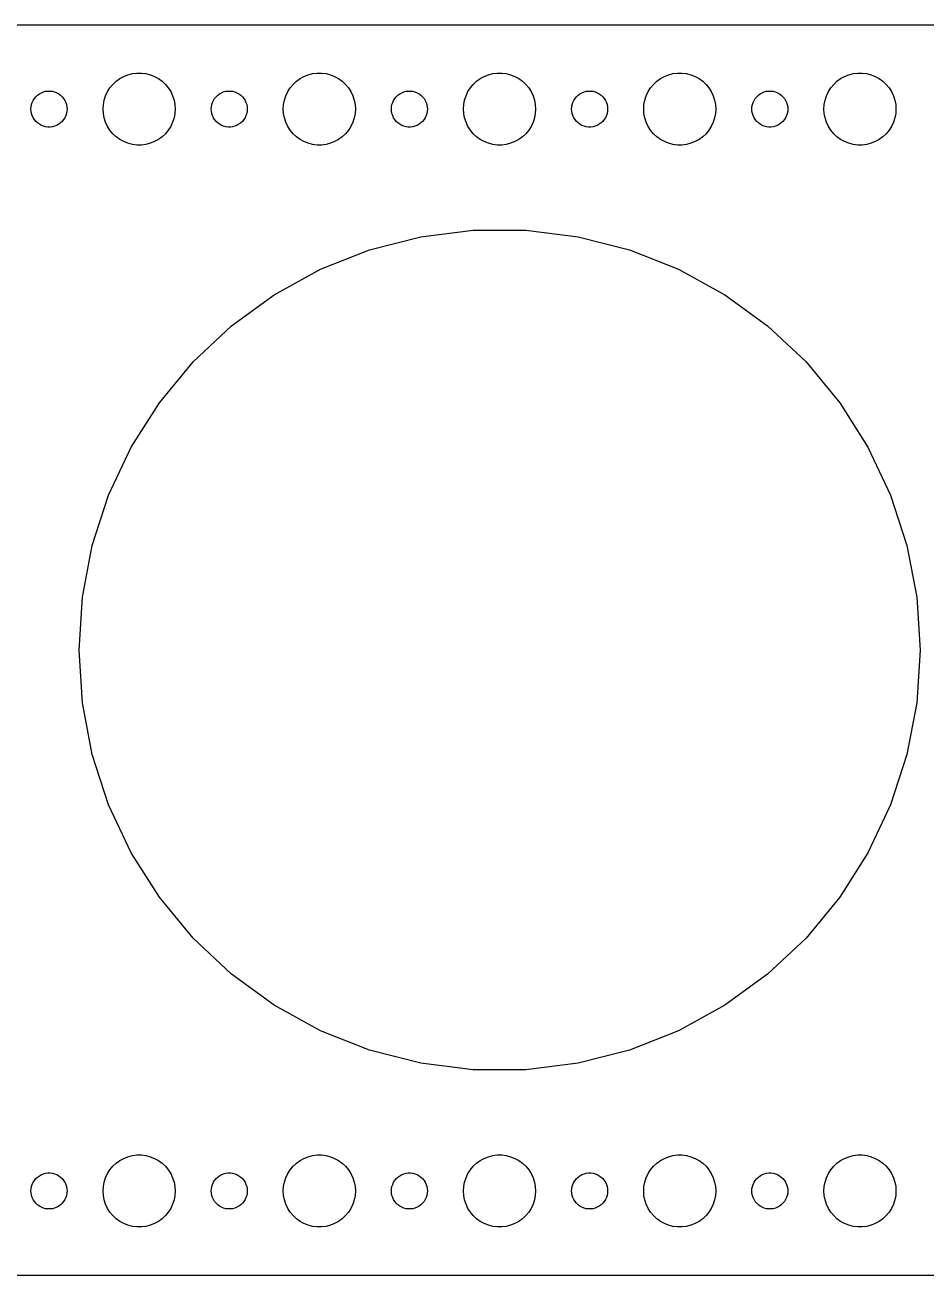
# Model space of a CAD drawing. Header units: metres. Extents: x -164 to 164, y 62 to 280.
# Drawn here: x -77 to -2, y 176 to 280 of the extents above; entities that cross this region are included whole.
import ezdxf

# ---------------------------------------------------------------- set-up
doc = ezdxf.new("R2010")
doc.units = ezdxf.units.M

msp = doc.modelspace()

# ---------------------------------------------------------------- linework, layer by layer
for p, q in [((159.814, 279.99), (-159.814, 279.99)), ((-69.1075, 275.533), (-68.7773, 275.714)), ((-68.7773, 275.714), (-68.427, 275.853)), ((-68.427, 275.853), (-68.0621, 275.947)), ((-68.0621, 275.947), (-67.6884, 275.994)), ((-67.6884, 275.994), (-67.3116, 275.994)), ((-67.3116, 275.994), (-66.9379, 275.947)), ((-66.9379, 275.947), (-66.573, 275.853)), ((-66.573, 275.853), (-66.2227, 275.714)), ((-66.2227, 275.714), (-65.8925, 275.533)), ((-54.1075, 275.533), (-53.7773, 275.714)), ((-53.7773, 275.714), (-53.427, 275.853)), ((-53.427, 275.853), (-53.0621, 275.947)), ((-53.0621, 275.947), (-52.6884, 275.994)), ((-52.6884, 275.994), (-52.3116, 275.994)), ((-52.3116, 275.994), (-51.9379, 275.947)), ((-51.9379, 275.947), (-51.5729, 275.853)), ((-51.5729, 275.853), (-51.2227, 275.714)), ((-51.2227, 275.714), (-50.8925, 275.533)), ((-39.1075, 275.533), (-38.7773, 275.714)), ((-38.7773, 275.714), (-38.427, 275.853)), ((-38.427, 275.853), (-38.0621, 275.947)), ((-38.0621, 275.947), (-37.6884, 275.994)), ((-37.6884, 275.994), (-37.3116, 275.994)), ((-37.3116, 275.994), (-36.9379, 275.947)), ((-36.9379, 275.947), (-36.5729, 275.853)), ((-36.5729, 275.853), (-36.2227, 275.714)), ((-36.2227, 275.714), (-35.8925, 275.533)), ((-24.1075, 275.533), (-23.7773, 275.714)), ((-23.7773, 275.714), (-23.427, 275.853)), ((-23.427, 275.853), (-23.0621, 275.947)), ((-23.0621, 275.947), (-22.6884, 275.994)), ((-22.6884, 275.994), (-22.3116, 275.994)), ((-22.3116, 275.994), (-21.9379, 275.947)), ((-21.9379, 275.947), (-21.5729, 275.853)), ((-21.5729, 275.853), (-21.2227, 275.714)), ((-21.2227, 275.714), (-20.8925, 275.533)), ((-9.10747, 275.533), (-8.77733, 275.714)), ((-8.77733, 275.714), (-8.42705, 275.853)), ((-8.42705, 275.853), (-8.06213, 275.947)), ((-8.06213, 275.947), (-7.68837, 275.994)), ((-7.68837, 275.994), (-7.31161, 275.994)), ((-7.31161, 275.994), (-6.93785, 275.947)), ((-6.93785, 275.947), (-6.57294, 275.853)), ((-6.57294, 275.853), (-6.22266, 275.714)), ((-6.22266, 275.714), (-5.89252, 275.533)), ((-70.1289, 274.445), (-69.927, 274.763)), ((-69.927, 274.763), (-69.6869, 275.054)), ((-69.6869, 275.054), (-69.4123, 275.312)), ((-69.4123, 275.312), (-69.1075, 275.533)), ((-65.8925, 275.533), (-65.5877, 275.312)), ((-65.5877, 275.312), (-65.3131, 275.054)), ((-65.3131, 275.054), (-65.073, 274.763)), ((-65.073, 274.763), (-64.8711, 274.445)), ((-55.1289, 274.445), (-54.927, 274.763)), ((-54.927, 274.763), (-54.6869, 275.054)), ((-54.6869, 275.054), (-54.4123, 275.312)), ((-54.4123, 275.312), (-54.1075, 275.533)), ((-50.8925, 275.533), (-50.5877, 275.312)), ((-50.5877, 275.312), (-50.3131, 275.054)), ((-50.3131, 275.054), (-50.0729, 274.763)), ((-50.0729, 274.763), (-49.8711, 274.445)), ((-40.1289, 274.445), (-39.927, 274.763)), ((-39.927, 274.763), (-39.6869, 275.054)), ((-39.6869, 275.054), (-39.4123, 275.312)), ((-39.4123, 275.312), (-39.1075, 275.533)), ((-35.8925, 275.533), (-35.5877, 275.312)), ((-35.5877, 275.312), (-35.3131, 275.054)), ((-35.3131, 275.054), (-35.0729, 274.763)), ((-35.0729, 274.763), (-34.8711, 274.445)), ((-25.1289, 274.445), (-24.927, 274.763)), ((-24.927, 274.763), (-24.6869, 275.054)), ((-24.6869, 275.054), (-24.4123, 275.312)), ((-24.4123, 275.312), (-24.1075, 275.533)), ((-20.8925, 275.533), (-20.5877, 275.312)), ((-20.5877, 275.312), (-20.3131, 275.054)), ((-20.3131, 275.054), (-20.0729, 274.763)), ((-20.0729, 274.763), (-19.8711, 274.445)), ((-10.1289, 274.445), (-9.92705, 274.763)), ((-9.92705, 274.763), (-9.6869, 275.054)), ((-9.6869, 275.054), (-9.41226, 275.312)), ((-9.41226, 275.312), (-9.10747, 275.533)), ((-5.89252, 275.533), (-5.58772, 275.312)), ((-5.58772, 275.312), (-5.31308, 275.054)), ((-5.31308, 275.054), (-5.07294, 274.763)), ((-5.07294, 274.763), (-4.87108, 274.445)), ((-76.4529, 273.373), (-76.3947, 273.552)), ((-76.3947, 273.552), (-76.3145, 273.723)), ((-76.3145, 273.723), (-76.2135, 273.882)), ((-76.2135, 273.882), (-76.0934, 274.027)), ((-76.0934, 274.027), (-75.9561, 274.156)), ((-75.9561, 274.156), (-75.8037, 274.266)), ((-75.8037, 274.266), (-75.6387, 274.357)), ((-75.6387, 274.357), (-75.4635, 274.427)), ((-75.4635, 274.427), (-75.2811, 274.473)), ((-75.2811, 274.473), (-75.0942, 274.497)), ((-75.0942, 274.497), (-74.9058, 274.497)), ((-74.9058, 274.497), (-74.7189, 274.473)), ((-74.7189, 274.473), (-74.5365, 274.427)), ((-74.5365, 274.427), (-74.3613, 274.357)), ((-74.3613, 274.357), (-74.1963, 274.266)), ((-74.1963, 274.266), (-74.0439, 274.156)), ((-74.0439, 274.156), (-73.9065, 274.027)), ((-73.9065, 274.027), (-73.7865, 273.882)), ((-73.7865, 273.882), (-73.6855, 273.723)), ((-73.6855, 273.723), (-73.6053, 273.552)), ((-73.6053, 273.552), (-73.5471, 273.373)), ((-70.4763, 273.376), (-70.4057, 273.746)), ((-70.4057, 273.746), (-70.2893, 274.104)), ((-70.2893, 274.104), (-70.1289, 274.445)), ((-64.8711, 274.445), (-64.7107, 274.104)), ((-64.7107, 274.104), (-64.5943, 273.746)), ((-64.5943, 273.746), (-64.5237, 273.376)), ((-61.4529, 273.373), (-61.3947, 273.552)), ((-61.3947, 273.552), (-61.3145, 273.723)), ((-61.3145, 273.723), (-61.2135, 273.882)), ((-61.2135, 273.882), (-61.0934, 274.027)), ((-61.0934, 274.027), (-60.9561, 274.156)), ((-60.9561, 274.156), (-60.8037, 274.266)), ((-60.8037, 274.266), (-60.6387, 274.357)), ((-60.6387, 274.357), (-60.4635, 274.427)), ((-60.4635, 274.427), (-60.2811, 274.473)), ((-60.2811, 274.473), (-60.0942, 274.497)), ((-60.0942, 274.497), (-59.9058, 274.497)), ((-59.9058, 274.497), (-59.7189, 274.473)), ((-59.7189, 274.473), (-59.5365, 274.427)), ((-59.5365, 274.427), (-59.3613, 274.357)), ((-59.3613, 274.357), (-59.1963, 274.266)), ((-59.1963, 274.266), (-59.0439, 274.156)), ((-59.0439, 274.156), (-58.9065, 274.027)), ((-58.9065, 274.027), (-58.7865, 273.882)), ((-58.7865, 273.882), (-58.6855, 273.723)), ((-58.6855, 273.723), (-58.6053, 273.552)), ((-58.6053, 273.552), (-58.5471, 273.373)), ((-55.4763, 273.376), (-55.4057, 273.746)), ((-55.4057, 273.746), (-55.2893, 274.104)), ((-55.2893, 274.104), (-55.1289, 274.445)), ((-49.8711, 274.445), (-49.7107, 274.104)), ((-49.7107, 274.104), (-49.5942, 273.746)), ((-49.5942, 273.746), (-49.5237, 273.376)), ((-46.4529, 273.373), (-46.3947, 273.552)), ((-46.3947, 273.552), (-46.3145, 273.723)), ((-46.3145, 273.723), (-46.2135, 273.882)), ((-46.2135, 273.882), (-46.0934, 274.027)), ((-46.0934, 274.027), (-45.9561, 274.156)), ((-45.9561, 274.156), (-45.8037, 274.266)), ((-45.8037, 274.266), (-45.6387, 274.357)), ((-45.6387, 274.357), (-45.4635, 274.427)), ((-45.4635, 274.427), (-45.2811, 274.473)), ((-45.2811, 274.473), (-45.0942, 274.497)), ((-45.0942, 274.497), (-44.9058, 274.497)), ((-44.9058, 274.497), (-44.7189, 274.473)), ((-44.7189, 274.473), (-44.5365, 274.427)), ((-44.5365, 274.427), (-44.3613, 274.357)), ((-44.3613, 274.357), (-44.1963, 274.266)), ((-44.1963, 274.266), (-44.0439, 274.156)), ((-44.0439, 274.156), (-43.9065, 274.027)), ((-43.9065, 274.027), (-43.7865, 273.882)), ((-43.7865, 273.882), (-43.6855, 273.723)), ((-43.6855, 273.723), (-43.6053, 273.552)), ((-43.6053, 273.552), (-43.5471, 273.373)), ((-40.4763, 273.376), (-40.4057, 273.746)), ((-40.4057, 273.746), (-40.2893, 274.104)), ((-40.2893, 274.104), (-40.1289, 274.445)), ((-34.8711, 274.445), (-34.7107, 274.104)), ((-34.7107, 274.104), (-34.5942, 273.746)), ((-34.5942, 273.746), (-34.5237, 273.376)), ((-31.4529, 273.373), (-31.3947, 273.552)), ((-31.3947, 273.552), (-31.3145, 273.723)), ((-31.3145, 273.723), (-31.2135, 273.882)), ((-31.2135, 273.882), (-31.0934, 274.027)), ((-31.0934, 274.027), (-30.9561, 274.156)), ((-30.9561, 274.156), (-30.8037, 274.266)), ((-30.8037, 274.266), (-30.6387, 274.357)), ((-30.6387, 274.357), (-30.4635, 274.427)), ((-30.4635, 274.427), (-30.2811, 274.473)), ((-30.2811, 274.473), (-30.0942, 274.497)), ((-30.0942, 274.497), (-29.9058, 274.497)), ((-29.9058, 274.497), (-29.7189, 274.473)), ((-29.7189, 274.473), (-29.5365, 274.427)), ((-29.5365, 274.427), (-29.3613, 274.357)), ((-29.3613, 274.357), (-29.1963, 274.266)), ((-29.1963, 274.266), (-29.0439, 274.156)), ((-29.0439, 274.156), (-28.9065, 274.027)), ((-28.9065, 274.027), (-28.7865, 273.882)), ((-28.7865, 273.882), (-28.6855, 273.723)), ((-28.6855, 273.723), (-28.6053, 273.552)), ((-28.6053, 273.552), (-28.5471, 273.373)), ((-25.4763, 273.376), (-25.4057, 273.746)), ((-25.4057, 273.746), (-25.2893, 274.104)), ((-25.2893, 274.104), (-25.1289, 274.445)), ((-19.8711, 274.445), (-19.7107, 274.104)), ((-19.7107, 274.104), (-19.5942, 273.746)), ((-19.5942, 273.746), (-19.5237, 273.376)), ((-16.4529, 273.373), (-16.3947, 273.552)), ((-16.3947, 273.552), (-16.3145, 273.723)), ((-16.3145, 273.723), (-16.2135, 273.882)), ((-16.2135, 273.882), (-16.0934, 274.027)), ((-16.0934, 274.027), (-15.9561, 274.156)), ((-15.9561, 274.156), (-15.8037, 274.266)), ((-15.8037, 274.266), (-15.6387, 274.357)), ((-15.6387, 274.357), (-15.4635, 274.427)), ((-15.4635, 274.427), (-15.2811, 274.473)), ((-15.2811, 274.473), (-15.0942, 274.497)), ((-15.0942, 274.497), (-14.9058, 274.497)), ((-14.9058, 274.497), (-14.7189, 274.473)), ((-14.7189, 274.473), (-14.5365, 274.427)), ((-14.5365, 274.427), (-14.3613, 274.357)), ((-14.3613, 274.357), (-14.1963, 274.266)), ((-14.1963, 274.266), (-14.0439, 274.156)), ((-14.0439, 274.156), (-13.9065, 274.027)), ((-13.9065, 274.027), (-13.7865, 273.882)), ((-13.7865, 273.882), (-13.6855, 273.723)), ((-13.6855, 273.723), (-13.6053, 273.552)), ((-13.6053, 273.552), (-13.5471, 273.373)), ((-10.4763, 273.376), (-10.4057, 273.746)), ((-10.4057, 273.746), (-10.2893, 274.104)), ((-10.2893, 274.104), (-10.1289, 274.445)), ((-4.87108, 274.445), (-4.71066, 274.104)), ((-4.71066, 274.104), (-4.59424, 273.746)), ((-4.59424, 273.746), (-4.52365, 273.376)), ((-76.5, 273), (-76.4882, 273.188)), ((-76.4882, 272.812), (-76.5, 273)), ((-76.4882, 273.188), (-76.4529, 273.373)), ((-76.4529, 272.627), (-76.4882, 272.812)), ((-76.3947, 272.448), (-76.4529, 272.627)), ((-76.3145, 272.277), (-76.3947, 272.448)), ((-73.6053, 272.448), (-73.6855, 272.277)), ((-73.5471, 272.627), (-73.6053, 272.448)), ((-73.5471, 273.373), (-73.5118, 273.188)), ((-73.5118, 272.812), (-73.5471, 272.627)), ((-73.5118, 273.188), (-73.5, 273)), ((-73.5, 273), (-73.5118, 272.812)), ((-70.5, 273), (-70.4763, 273.376)), ((-70.4763, 272.624), (-70.5, 273)), ((-70.4057, 272.254), (-70.4763, 272.624)), ((-64.5237, 272.624), (-64.5943, 272.254)), ((-64.5237, 273.376), (-64.5, 273)), ((-64.5, 273), (-64.5237, 272.624)), ((-61.5, 273), (-61.4882, 273.188)), ((-61.4882, 272.812), (-61.5, 273)), ((-61.4882, 273.188), (-61.4529, 273.373)), ((-61.4529, 272.627), (-61.4882, 272.812)), ((-61.3947, 272.448), (-61.4529, 272.627)), ((-61.3145, 272.277), (-61.3947, 272.448)), ((-58.6053, 272.448), (-58.6855, 272.277)), ((-58.5471, 272.627), (-58.6053, 272.448)), ((-58.5471, 273.373), (-58.5118, 273.188)), ((-58.5118, 272.812), (-58.5471, 272.627)), ((-58.5118, 273.188), (-58.5, 273)), ((-58.5, 273), (-58.5118, 272.812)), ((-55.5, 273), (-55.4763, 273.376)), ((-55.4763, 272.624), (-55.5, 273)), ((-55.4057, 272.254), (-55.4763, 272.624)), ((-49.5237, 272.624), (-49.5942, 272.254)), ((-49.5237, 273.376), (-49.5, 273)), ((-49.5, 273), (-49.5237, 272.624)), ((-46.5, 273), (-46.4882, 273.188)), ((-46.4882, 272.812), (-46.5, 273)), ((-46.4882, 273.188), (-46.4529, 273.373)), ((-46.4529, 272.627), (-46.4882, 272.812)), ((-46.3947, 272.448), (-46.4529, 272.627)), ((-46.3145, 272.277), (-46.3947, 272.448)), ((-43.6053, 272.448), (-43.6855, 272.277)), ((-43.5471, 272.627), (-43.6053, 272.448)), ((-43.5471, 273.373), (-43.5118, 273.188)), ((-43.5118, 272.812), (-43.5471, 272.627)), ((-43.5118, 273.188), (-43.5, 273)), ((-43.5, 273), (-43.5118, 272.812)), ((-40.5, 273), (-40.4763, 273.376)), ((-40.4763, 272.624), (-40.5, 273)), ((-40.4057, 272.254), (-40.4763, 272.624)), ((-34.5237, 272.624), (-34.5942, 272.254)), ((-34.5237, 273.376), (-34.5, 273)), ((-34.5, 273), (-34.5237, 272.624)), ((-31.5, 273), (-31.4882, 273.188)), ((-31.4882, 272.812), (-31.5, 273)), ((-31.4882, 273.188), (-31.4529, 273.373)), ((-31.4529, 272.627), (-31.4882, 272.812)), ((-31.3947, 272.448), (-31.4529, 272.627)), ((-31.3145, 272.277), (-31.3947, 272.448)), ((-28.6053, 272.448), (-28.6855, 272.277)), ((-28.5471, 272.627), (-28.6053, 272.448)), ((-28.5471, 273.373), (-28.5118, 273.188)), ((-28.5118, 272.812), (-28.5471, 272.627)), ((-28.5118, 273.188), (-28.5, 273)), ((-28.5, 273), (-28.5118, 272.812)), ((-25.5, 273), (-25.4763, 273.376)), ((-25.4763, 272.624), (-25.5, 273)), ((-25.4057, 272.254), (-25.4763, 272.624)), ((-19.5237, 272.624), (-19.5942, 272.254)), ((-19.5237, 273.376), (-19.5, 273)), ((-19.5, 273), (-19.5237, 272.624)), ((-16.5, 273), (-16.4882, 273.188)), ((-16.4882, 272.812), (-16.5, 273)), ((-16.4882, 273.188), (-16.4529, 273.373)), ((-16.4529, 272.627), (-16.4882, 272.812)), ((-16.3947, 272.448), (-16.4529, 272.627)), ((-16.3145, 272.277), (-16.3947, 272.448)), ((-13.6053, 272.448), (-13.6855, 272.277)), ((-13.5471, 272.627), (-13.6053, 272.448)), ((-13.5471, 273.373), (-13.5118, 273.188)), ((-13.5118, 272.812), (-13.5471, 272.627)), ((-13.5118, 273.188), (-13.5, 273)), ((-13.5, 273), (-13.5118, 272.812)), ((-10.5, 273), (-10.4763, 273.376)), ((-10.4763, 272.624), (-10.5, 273)), ((-10.4057, 272.254), (-10.4763, 272.624)), ((-4.52365, 272.624), (-4.59424, 272.254)), ((-4.52365, 273.376), (-4.5, 273)), ((-4.5, 273), (-4.52365, 272.624)), ((-76.2135, 272.118), (-76.3145, 272.277)), ((-76.0934, 271.973), (-76.2135, 272.118)), ((-75.9561, 271.844), (-76.0934, 271.973)), ((-75.8037, 271.734), (-75.9561, 271.844)), ((-75.6387, 271.643), (-75.8037, 271.734)), ((-75.4635, 271.573), (-75.6387, 271.643)), ((-75.2811, 271.527), (-75.4635, 271.573)), ((-75.0942, 271.503), (-75.2811, 271.527)), ((-74.9058, 271.503), (-75.0942, 271.503)), ((-74.7189, 271.527), (-74.9058, 271.503)), ((-74.5365, 271.573), (-74.7189, 271.527)), ((-74.3613, 271.643), (-74.5365, 271.573)), ((-74.1963, 271.734), (-74.3613, 271.643)), ((-74.0439, 271.844), (-74.1963, 271.734)), ((-73.9065, 271.973), (-74.0439, 271.844)), ((-73.7865, 272.118), (-73.9065, 271.973)), ((-73.6855, 272.277), (-73.7865, 272.118)), ((-70.2893, 271.896), (-70.4057, 272.254)), ((-70.1289, 271.555), (-70.2893, 271.896)), ((-69.927, 271.237), (-70.1289, 271.555)), ((-64.8711, 271.555), (-65.073, 271.237)), ((-64.7107, 271.896), (-64.8711, 271.555)), ((-64.5943, 272.254), (-64.7107, 271.896)), ((-61.2135, 272.118), (-61.3145, 272.277)), ((-61.0934, 271.973), (-61.2135, 272.118)), ((-60.9561, 271.844), (-61.0934, 271.973)), ((-60.8037, 271.734), (-60.9561, 271.844)), ((-60.6387, 271.643), (-60.8037, 271.734)), ((-60.4635, 271.573), (-60.6387, 271.643)), ((-60.2811, 271.527), (-60.4635, 271.573)), ((-60.0942, 271.503), (-60.2811, 271.527)), ((-59.9058, 271.503), (-60.0942, 271.503)), ((-59.7189, 271.527), (-59.9058, 271.503)), ((-59.5365, 271.573), (-59.7189, 271.527)), ((-59.3613, 271.643), (-59.5365, 271.573)), ((-59.1963, 271.734), (-59.3613, 271.643)), ((-59.0439, 271.844), (-59.1963, 271.734)), ((-58.9065, 271.973), (-59.0439, 271.844)), ((-58.7865, 272.118), (-58.9065, 271.973)), ((-58.6855, 272.277), (-58.7865, 272.118)), ((-55.2893, 271.896), (-55.4057, 272.254)), ((-55.1289, 271.555), (-55.2893, 271.896)), ((-54.927, 271.237), (-55.1289, 271.555)), ((-49.8711, 271.555), (-50.0729, 271.237)), ((-49.7107, 271.896), (-49.8711, 271.555)), ((-49.5942, 272.254), (-49.7107, 271.896)), ((-46.2135, 272.118), (-46.3145, 272.277)), ((-46.0934, 271.973), (-46.2135, 272.118)), ((-45.9561, 271.844), (-46.0934, 271.973)), ((-45.8037, 271.734), (-45.9561, 271.844)), ((-45.6387, 271.643), (-45.8037, 271.734)), ((-45.4635, 271.573), (-45.6387, 271.643)), ((-45.2811, 271.527), (-45.4635, 271.573)), ((-45.0942, 271.503), (-45.2811, 271.527)), ((-44.9058, 271.503), (-45.0942, 271.503)), ((-44.7189, 271.527), (-44.9058, 271.503)), ((-44.5365, 271.573), (-44.7189, 271.527)), ((-44.3613, 271.643), (-44.5365, 271.573)), ((-44.1963, 271.734), (-44.3613, 271.643)), ((-44.0439, 271.844), (-44.1963, 271.734)), ((-43.9065, 271.973), (-44.0439, 271.844)), ((-43.7865, 272.118), (-43.9065, 271.973)), ((-43.6855, 272.277), (-43.7865, 272.118)), ((-40.2893, 271.896), (-40.4057, 272.254)), ((-40.1289, 271.555), (-40.2893, 271.896)), ((-39.927, 271.237), (-40.1289, 271.555)), ((-34.8711, 271.555), (-35.0729, 271.237)), ((-34.7107, 271.896), (-34.8711, 271.555)), ((-34.5942, 272.254), (-34.7107, 271.896)), ((-31.2135, 272.118), (-31.3145, 272.277)), ((-31.0934, 271.973), (-31.2135, 272.118)), ((-30.9561, 271.844), (-31.0934, 271.973)), ((-30.8037, 271.734), (-30.9561, 271.844)), ((-30.6387, 271.643), (-30.8037, 271.734)), ((-30.4635, 271.573), (-30.6387, 271.643)), ((-30.2811, 271.527), (-30.4635, 271.573)), ((-30.0942, 271.503), (-30.2811, 271.527)), ((-29.9058, 271.503), (-30.0942, 271.503)), ((-29.7189, 271.527), (-29.9058, 271.503)), ((-29.5365, 271.573), (-29.7189, 271.527)), ((-29.3613, 271.643), (-29.5365, 271.573)), ((-29.1963, 271.734), (-29.3613, 271.643)), ((-29.0439, 271.844), (-29.1963, 271.734)), ((-28.9065, 271.973), (-29.0439, 271.844)), ((-28.7865, 272.118), (-28.9065, 271.973)), ((-28.6855, 272.277), (-28.7865, 272.118)), ((-25.2893, 271.896), (-25.4057, 272.254)), ((-25.1289, 271.555), (-25.2893, 271.896)), ((-24.927, 271.237), (-25.1289, 271.555)), ((-19.8711, 271.555), (-20.0729, 271.237)), ((-19.7107, 271.896), (-19.8711, 271.555)), ((-19.5942, 272.254), (-19.7107, 271.896)), ((-16.2135, 272.118), (-16.3145, 272.277)), ((-16.0934, 271.973), (-16.2135, 272.118)), ((-15.9561, 271.844), (-16.0934, 271.973)), ((-15.8037, 271.734), (-15.9561, 271.844)), ((-15.6387, 271.643), (-15.8037, 271.734)), ((-15.4635, 271.573), (-15.6387, 271.643)), ((-15.2811, 271.527), (-15.4635, 271.573)), ((-15.0942, 271.503), (-15.2811, 271.527)), ((-14.9058, 271.503), (-15.0942, 271.503)), ((-14.7189, 271.527), (-14.9058, 271.503)), ((-14.5365, 271.573), (-14.7189, 271.527)), ((-14.3613, 271.643), (-14.5365, 271.573)), ((-14.1963, 271.734), (-14.3613, 271.643)), ((-14.0439, 271.844), (-14.1963, 271.734)), ((-13.9065, 271.973), (-14.0439, 271.844)), ((-13.7865, 272.118), (-13.9065, 271.973)), ((-13.6855, 272.277), (-13.7865, 272.118)), ((-10.2893, 271.896), (-10.4057, 272.254)), ((-10.1289, 271.555), (-10.2893, 271.896)), ((-9.92705, 271.237), (-10.1289, 271.555)), ((-4.87108, 271.555), (-5.07294, 271.237)), ((-4.71066, 271.896), (-4.87108, 271.555)), ((-4.59424, 272.254), (-4.71066, 271.896)), ((-69.6869, 270.946), (-69.927, 271.237)), ((-69.4123, 270.688), (-69.6869, 270.946)), ((-69.1075, 270.467), (-69.4123, 270.688)), ((-68.7773, 270.286), (-69.1075, 270.467)), ((-65.8925, 270.467), (-66.2227, 270.286)), ((-65.5877, 270.688), (-65.8925, 270.467)), ((-65.3131, 270.946), (-65.5877, 270.688)), ((-65.073, 271.237), (-65.3131, 270.946)), ((-54.6869, 270.946), (-54.927, 271.237)), ((-54.4123, 270.688), (-54.6869, 270.946)), ((-54.1075, 270.467), (-54.4123, 270.688)), ((-53.7773, 270.286), (-54.1075, 270.467)), ((-50.8925, 270.467), (-51.2227, 270.286)), ((-50.5877, 270.688), (-50.8925, 270.467)), ((-50.3131, 270.946), (-50.5877, 270.688)), ((-50.0729, 271.237), (-50.3131, 270.946)), ((-39.6869, 270.946), (-39.927, 271.237)), ((-39.4123, 270.688), (-39.6869, 270.946)), ((-39.1075, 270.467), (-39.4123, 270.688)), ((-38.7773, 270.286), (-39.1075, 270.467)), ((-35.8925, 270.467), (-36.2227, 270.286)), ((-35.5877, 270.688), (-35.8925, 270.467)), ((-35.3131, 270.946), (-35.5877, 270.688)), ((-35.0729, 271.237), (-35.3131, 270.946)), ((-24.6869, 270.946), (-24.927, 271.237)), ((-24.4123, 270.688), (-24.6869, 270.946)), ((-24.1075, 270.467), (-24.4123, 270.688)), ((-23.7773, 270.286), (-24.1075, 270.467)), ((-20.8925, 270.467), (-21.2227, 270.286)), ((-20.5877, 270.688), (-20.8925, 270.467)), ((-20.3131, 270.946), (-20.5877, 270.688)), ((-20.0729, 271.237), (-20.3131, 270.946)), ((-9.6869, 270.946), (-9.92705, 271.237)), ((-9.41226, 270.688), (-9.6869, 270.946)), ((-9.10747, 270.467), (-9.41226, 270.688)), ((-8.77733, 270.286), (-9.10747, 270.467)), ((-5.89252, 270.467), (-6.22266, 270.286)), ((-5.58772, 270.688), (-5.89252, 270.467)), ((-5.31308, 270.946), (-5.58772, 270.688)), ((-5.07294, 271.237), (-5.31308, 270.946)), ((-68.427, 270.147), (-68.7773, 270.286)), ((-68.0621, 270.053), (-68.427, 270.147)), ((-67.6884, 270.006), (-68.0621, 270.053)), ((-67.3116, 270.006), (-67.6884, 270.006)), ((-66.9379, 270.053), (-67.3116, 270.006)), ((-66.573, 270.147), (-66.9379, 270.053)), ((-66.2227, 270.286), (-66.573, 270.147)), ((-53.427, 270.147), (-53.7773, 270.286)), ((-53.0621, 270.053), (-53.427, 270.147)), ((-52.6884, 270.006), (-53.0621, 270.053)), ((-52.3116, 270.006), (-52.6884, 270.006)), ((-51.9379, 270.053), (-52.3116, 270.006)), ((-51.5729, 270.147), (-51.9379, 270.053)), ((-51.2227, 270.286), (-51.5729, 270.147)), ((-38.427, 270.147), (-38.7773, 270.286)), ((-38.0621, 270.053), (-38.427, 270.147)), ((-37.6884, 270.006), (-38.0621, 270.053)), ((-37.3116, 270.006), (-37.6884, 270.006)), ((-36.9379, 270.053), (-37.3116, 270.006)), ((-36.5729, 270.147), (-36.9379, 270.053)), ((-36.2227, 270.286), (-36.5729, 270.147)), ((-23.427, 270.147), (-23.7773, 270.286)), ((-23.0621, 270.053), (-23.427, 270.147)), ((-22.6884, 270.006), (-23.0621, 270.053)), ((-22.3116, 270.006), (-22.6884, 270.006)), ((-21.9379, 270.053), (-22.3116, 270.006)), ((-21.5729, 270.147), (-21.9379, 270.053)), ((-21.2227, 270.286), (-21.5729, 270.147)), ((-8.42705, 270.147), (-8.77733, 270.286)), ((-8.06213, 270.053), (-8.42705, 270.147)), ((-7.68837, 270.006), (-8.06213, 270.053)), ((-7.31161, 270.006), (-7.68837, 270.006)), ((-6.93785, 270.053), (-7.31161, 270.006)), ((-6.57294, 270.147), (-6.93785, 270.053)), ((-6.22266, 270.286), (-6.57294, 270.147)), ((-48.3156, 261.287), (-44.0583, 262.38)), ((-44.0583, 262.38), (-39.6977, 262.931)), ((-39.6977, 262.931), (-35.3023, 262.931)), ((-35.3023, 262.931), (-30.9417, 262.38)), ((-30.9417, 262.38), (-26.6844, 261.287)), ((-52.4023, 259.669), (-48.3156, 261.287)), ((-26.6844, 261.287), (-22.5977, 259.669)), ((-56.2539, 257.551), (-52.4023, 259.669)), ((-22.5977, 259.669), (-18.746, 257.551)), ((-59.8098, 254.968), (-56.2539, 257.551)), ((-18.746, 257.551), (-15.1902, 254.968)), ((-63.0139, 251.959), (-59.8098, 254.968)), ((-15.1902, 254.968), (-11.9861, 251.959)), ((-65.8156, 248.572), (-63.0139, 251.959)), ((-11.9861, 251.959), (-9.1844, 248.572)), ((-68.1707, 244.861), (-65.8156, 248.572)), ((-9.1844, 248.572), (-6.82925, 244.861)), ((-70.0422, 240.884), (-68.1707, 244.861)), ((-6.82925, 244.861), (-4.95781, 240.884)), ((-71.4004, 236.704), (-70.0422, 240.884)), ((-4.95781, 240.884), (-3.59958, 236.704)), ((-72.224, 232.387), (-71.4004, 236.704)), ((-3.59958, 236.704), (-2.77597, 232.387)), ((-72.5, 228), (-72.224, 232.387)), ((-2.77597, 232.387), (-2.5, 228)), ((-72.224, 223.613), (-72.5, 228)), ((-2.5, 228), (-2.77597, 223.613)), ((-71.4004, 219.296), (-72.224, 223.613)), ((-2.77597, 223.613), (-3.59958, 219.296)), ((-70.0422, 215.116), (-71.4004, 219.296)), ((-3.59958, 219.296), (-4.95781, 215.116)), ((-68.1707, 211.139), (-70.0422, 215.116)), ((-4.95781, 215.116), (-6.82925, 211.139)), ((-65.8156, 207.428), (-68.1707, 211.139)), ((-6.82925, 211.139), (-9.1844, 207.428)), ((-63.0139, 204.041), (-65.8156, 207.428)), ((-9.1844, 207.428), (-11.9861, 204.041)), ((-59.8098, 201.032), (-63.0139, 204.041)), ((-11.9861, 204.041), (-15.1902, 201.032)), ((-56.2539, 198.449), (-59.8098, 201.032)), ((-15.1902, 201.032), (-18.746, 198.449)), ((-52.4023, 196.331), (-56.2539, 198.449)), ((-18.746, 198.449), (-22.5977, 196.331)), ((-48.3156, 194.713), (-52.4023, 196.331)), ((-22.5977, 196.331), (-26.6844, 194.713)), ((-44.0583, 193.62), (-48.3156, 194.713)), ((-26.6844, 194.713), (-30.9417, 193.62)), ((-39.6977, 193.069), (-44.0583, 193.62)), ((-30.9417, 193.62), (-35.3023, 193.069)), ((-35.3023, 193.069), (-39.6977, 193.069)), ((-69.6869, 185.054), (-69.4123, 185.312)), ((-69.4123, 185.312), (-69.1075, 185.533)), ((-69.1075, 185.533), (-68.7773, 185.714)), ((-68.7773, 185.714), (-68.427, 185.853)), ((-68.427, 185.853), (-68.0621, 185.947)), ((-68.0621, 185.947), (-67.6884, 185.994)), ((-67.6884, 185.994), (-67.3116, 185.994)), ((-67.3116, 185.994), (-66.9379, 185.947)), ((-66.9379, 185.947), (-66.573, 185.853)), ((-66.573, 185.853), (-66.2227, 185.714)), ((-66.2227, 185.714), (-65.8925, 185.533)), ((-65.8925, 185.533), (-65.5877, 185.312)), ((-65.5877, 185.312), (-65.3131, 185.054)), ((-54.6869, 185.054), (-54.4123, 185.312)), ((-54.4123, 185.312), (-54.1075, 185.533)), ((-54.1075, 185.533), (-53.7773, 185.714)), ((-53.7773, 185.714), (-53.427, 185.853)), ((-53.427, 185.853), (-53.0621, 185.947)), ((-53.0621, 185.947), (-52.6884, 185.994)), ((-52.6884, 185.994), (-52.3116, 185.994)), ((-52.3116, 185.994), (-51.9379, 185.947)), ((-51.9379, 185.947), (-51.5729, 185.853)), ((-51.5729, 185.853), (-51.2227, 185.714)), ((-51.2227, 185.714), (-50.8925, 185.533)), ((-50.8925, 185.533), (-50.5877, 185.312)), ((-50.5877, 185.312), (-50.3131, 185.054)), ((-39.6869, 185.054), (-39.4123, 185.312)), ((-39.4123, 185.312), (-39.1075, 185.533)), ((-39.1075, 185.533), (-38.7773, 185.714)), ((-38.7773, 185.714), (-38.427, 185.853)), ((-38.427, 185.853), (-38.0621, 185.947)), ((-38.0621, 185.947), (-37.6884, 185.994)), ((-37.6884, 185.994), (-37.3116, 185.994)), ((-37.3116, 185.994), (-36.9379, 185.947)), ((-36.9379, 185.947), (-36.5729, 185.853)), ((-36.5729, 185.853), (-36.2227, 185.714)), ((-36.2227, 185.714), (-35.8925, 185.533)), ((-35.8925, 185.533), (-35.5877, 185.312)), ((-35.5877, 185.312), (-35.3131, 185.054)), ((-24.6869, 185.054), (-24.4123, 185.312)), ((-24.4123, 185.312), (-24.1075, 185.533)), ((-24.1075, 185.533), (-23.7773, 185.714)), ((-23.7773, 185.714), (-23.427, 185.853)), ((-23.427, 185.853), (-23.0621, 185.947)), ((-23.0621, 185.947), (-22.6884, 185.994)), ((-22.6884, 185.994), (-22.3116, 185.994)), ((-22.3116, 185.994), (-21.9379, 185.947)), ((-21.9379, 185.947), (-21.5729, 185.853)), ((-21.5729, 185.853), (-21.2227, 185.714)), ((-21.2227, 185.714), (-20.8925, 185.533)), ((-20.8925, 185.533), (-20.5877, 185.312)), ((-20.5877, 185.312), (-20.3131, 185.054)), ((-9.6869, 185.054), (-9.41226, 185.312)), ((-9.41226, 185.312), (-9.10747, 185.533)), ((-9.10747, 185.533), (-8.77733, 185.714)), ((-8.77733, 185.714), (-8.42705, 185.853)), ((-8.42705, 185.853), (-8.06213, 185.947)), ((-8.06213, 185.947), (-7.68837, 185.994)), ((-7.68837, 185.994), (-7.31161, 185.994)), ((-7.31161, 185.994), (-6.93785, 185.947)), ((-6.93785, 185.947), (-6.57294, 185.853)), ((-6.57294, 185.853), (-6.22266, 185.714)), ((-6.22266, 185.714), (-5.89252, 185.533)), ((-5.89252, 185.533), (-5.58772, 185.312)), ((-5.58772, 185.312), (-5.31308, 185.054)), ((-76.0934, 184.027), (-75.9561, 184.156)), ((-75.9561, 184.156), (-75.8037, 184.266)), ((-75.8037, 184.266), (-75.6387, 184.357)), ((-75.6387, 184.357), (-75.4635, 184.427)), ((-75.4635, 184.427), (-75.2811, 184.473)), ((-75.2811, 184.473), (-75.0942, 184.497)), ((-75.0942, 184.497), (-74.9058, 184.497)), ((-74.9058, 184.497), (-74.7189, 184.473)), ((-74.7189, 184.473), (-74.5365, 184.427)), ((-74.5365, 184.427), (-74.3613, 184.357)), ((-74.3613, 184.357), (-74.1963, 184.266)), ((-74.1963, 184.266), (-74.0439, 184.156)), ((-74.0439, 184.156), (-73.9065, 184.027)), ((-70.4057, 183.746), (-70.2893, 184.104)), ((-70.2893, 184.104), (-70.1289, 184.445)), ((-70.1289, 184.445), (-69.927, 184.763)), ((-69.927, 184.763), (-69.6869, 185.054)), ((-65.3131, 185.054), (-65.073, 184.763)), ((-65.073, 184.763), (-64.8711, 184.445)), ((-64.8711, 184.445), (-64.7107, 184.104)), ((-64.7107, 184.104), (-64.5943, 183.746)), ((-61.0934, 184.027), (-60.9561, 184.156)), ((-60.9561, 184.156), (-60.8037, 184.266)), ((-60.8037, 184.266), (-60.6387, 184.357)), ((-60.6387, 184.357), (-60.4635, 184.427)), ((-60.4635, 184.427), (-60.2811, 184.473)), ((-60.2811, 184.473), (-60.0942, 184.497)), ((-60.0942, 184.497), (-59.9058, 184.497)), ((-59.9058, 184.497), (-59.7189, 184.473)), ((-59.7189, 184.473), (-59.5365, 184.427)), ((-59.5365, 184.427), (-59.3613, 184.357)), ((-59.3613, 184.357), (-59.1963, 184.266)), ((-59.1963, 184.266), (-59.0439, 184.156)), ((-59.0439, 184.156), (-58.9065, 184.027)), ((-55.4057, 183.746), (-55.2893, 184.104)), ((-55.2893, 184.104), (-55.1289, 184.445)), ((-55.1289, 184.445), (-54.927, 184.763)), ((-54.927, 184.763), (-54.6869, 185.054)), ((-50.3131, 185.054), (-50.0729, 184.763)), ((-50.0729, 184.763), (-49.8711, 184.445)), ((-49.8711, 184.445), (-49.7107, 184.104)), ((-49.7107, 184.104), (-49.5942, 183.746)), ((-46.0934, 184.027), (-45.9561, 184.156)), ((-45.9561, 184.156), (-45.8037, 184.266)), ((-45.8037, 184.266), (-45.6387, 184.357)), ((-45.6387, 184.357), (-45.4635, 184.427)), ((-45.4635, 184.427), (-45.2811, 184.473)), ((-45.2811, 184.473), (-45.0942, 184.497)), ((-45.0942, 184.497), (-44.9058, 184.497)), ((-44.9058, 184.497), (-44.7189, 184.473)), ((-44.7189, 184.473), (-44.5365, 184.427)), ((-44.5365, 184.427), (-44.3613, 184.357)), ((-44.3613, 184.357), (-44.1963, 184.266)), ((-44.1963, 184.266), (-44.0439, 184.156)), ((-44.0439, 184.156), (-43.9065, 184.027)), ((-40.4057, 183.746), (-40.2893, 184.104)), ((-40.2893, 184.104), (-40.1289, 184.445)), ((-40.1289, 184.445), (-39.927, 184.763)), ((-39.927, 184.763), (-39.6869, 185.054)), ((-35.3131, 185.054), (-35.0729, 184.763)), ((-35.0729, 184.763), (-34.8711, 184.445)), ((-34.8711, 184.445), (-34.7107, 184.104)), ((-34.7107, 184.104), (-34.5942, 183.746)), ((-31.0934, 184.027), (-30.9561, 184.156)), ((-30.9561, 184.156), (-30.8037, 184.266)), ((-30.8037, 184.266), (-30.6387, 184.357)), ((-30.6387, 184.357), (-30.4635, 184.427)), ((-30.4635, 184.427), (-30.2811, 184.473)), ((-30.2811, 184.473), (-30.0942, 184.497)), ((-30.0942, 184.497), (-29.9058, 184.497)), ((-29.9058, 184.497), (-29.7189, 184.473)), ((-29.7189, 184.473), (-29.5365, 184.427)), ((-29.5365, 184.427), (-29.3613, 184.357)), ((-29.3613, 184.357), (-29.1963, 184.266)), ((-29.1963, 184.266), (-29.0439, 184.156)), ((-29.0439, 184.156), (-28.9065, 184.027)), ((-25.4057, 183.746), (-25.2893, 184.104)), ((-25.2893, 184.104), (-25.1289, 184.445)), ((-25.1289, 184.445), (-24.927, 184.763)), ((-24.927, 184.763), (-24.6869, 185.054)), ((-20.3131, 185.054), (-20.0729, 184.763)), ((-20.0729, 184.763), (-19.8711, 184.445)), ((-19.8711, 184.445), (-19.7107, 184.104)), ((-19.7107, 184.104), (-19.5942, 183.746)), ((-16.0934, 184.027), (-15.9561, 184.156)), ((-15.9561, 184.156), (-15.8037, 184.266)), ((-15.8037, 184.266), (-15.6387, 184.357)), ((-15.6387, 184.357), (-15.4635, 184.427)), ((-15.4635, 184.427), (-15.2811, 184.473)), ((-15.2811, 184.473), (-15.0942, 184.497)), ((-15.0942, 184.497), (-14.9058, 184.497)), ((-14.9058, 184.497), (-14.7189, 184.473)), ((-14.7189, 184.473), (-14.5365, 184.427)), ((-14.5365, 184.427), (-14.3613, 184.357)), ((-14.3613, 184.357), (-14.1963, 184.266)), ((-14.1963, 184.266), (-14.0439, 184.156)), ((-14.0439, 184.156), (-13.9065, 184.027)), ((-10.4057, 183.746), (-10.2893, 184.104)), ((-10.2893, 184.104), (-10.1289, 184.445)), ((-10.1289, 184.445), (-9.92705, 184.763)), ((-9.92705, 184.763), (-9.6869, 185.054)), ((-5.31308, 185.054), (-5.07294, 184.763)), ((-5.07294, 184.763), (-4.87108, 184.445)), ((-4.87108, 184.445), (-4.71066, 184.104)), ((-4.71066, 184.104), (-4.59424, 183.746)), ((-76.5, 183), (-76.4882, 183.188)), ((-76.4882, 183.188), (-76.4529, 183.373)), ((-76.4529, 183.373), (-76.3947, 183.552)), ((-76.3947, 183.552), (-76.3145, 183.723)), ((-76.3145, 183.723), (-76.2135, 183.882)), ((-76.2135, 183.882), (-76.0934, 184.027)), ((-73.9065, 184.027), (-73.7865, 183.882)), ((-73.7865, 183.882), (-73.6855, 183.723)), ((-73.6855, 183.723), (-73.6053, 183.552)), ((-73.6053, 183.552), (-73.5471, 183.373)), ((-73.5471, 183.373), (-73.5118, 183.188)), ((-73.5118, 183.188), (-73.5, 183)), ((-70.5, 183), (-70.4763, 183.376)), ((-70.4763, 183.376), (-70.4057, 183.746)), ((-64.5943, 183.746), (-64.5237, 183.376)), ((-64.5237, 183.376), (-64.5, 183)), ((-61.5, 183), (-61.4882, 183.188)), ((-61.4882, 183.188), (-61.4529, 183.373)), ((-61.4529, 183.373), (-61.3947, 183.552)), ((-61.3947, 183.552), (-61.3145, 183.723)), ((-61.3145, 183.723), (-61.2135, 183.882)), ((-61.2135, 183.882), (-61.0934, 184.027)), ((-58.9065, 184.027), (-58.7865, 183.882)), ((-58.7865, 183.882), (-58.6855, 183.723)), ((-58.6855, 183.723), (-58.6053, 183.552)), ((-58.6053, 183.552), (-58.5471, 183.373)), ((-58.5471, 183.373), (-58.5118, 183.188)), ((-58.5118, 183.188), (-58.5, 183)), ((-55.5, 183), (-55.4763, 183.376)), ((-55.4763, 183.376), (-55.4057, 183.746)), ((-49.5942, 183.746), (-49.5237, 183.376)), ((-49.5237, 183.376), (-49.5, 183)), ((-46.5, 183), (-46.4882, 183.188)), ((-46.4882, 183.188), (-46.4529, 183.373)), ((-46.4529, 183.373), (-46.3947, 183.552)), ((-46.3947, 183.552), (-46.3145, 183.723)), ((-46.3145, 183.723), (-46.2135, 183.882)), ((-46.2135, 183.882), (-46.0934, 184.027)), ((-43.9065, 184.027), (-43.7865, 183.882)), ((-43.7865, 183.882), (-43.6855, 183.723)), ((-43.6855, 183.723), (-43.6053, 183.552)), ((-43.6053, 183.552), (-43.5471, 183.373)), ((-43.5471, 183.373), (-43.5118, 183.188)), ((-43.5118, 183.188), (-43.5, 183)), ((-40.5, 183), (-40.4763, 183.376)), ((-40.4763, 183.376), (-40.4057, 183.746)), ((-34.5942, 183.746), (-34.5237, 183.376)), ((-34.5237, 183.376), (-34.5, 183)), ((-31.5, 183), (-31.4882, 183.188)), ((-31.4882, 183.188), (-31.4529, 183.373)), ((-31.4529, 183.373), (-31.3947, 183.552)), ((-31.3947, 183.552), (-31.3145, 183.723)), ((-31.3145, 183.723), (-31.2135, 183.882)), ((-31.2135, 183.882), (-31.0934, 184.027)), ((-28.9065, 184.027), (-28.7865, 183.882)), ((-28.7865, 183.882), (-28.6855, 183.723)), ((-28.6855, 183.723), (-28.6053, 183.552)), ((-28.6053, 183.552), (-28.5471, 183.373)), ((-28.5471, 183.373), (-28.5118, 183.188)), ((-28.5118, 183.188), (-28.5, 183)), ((-25.5, 183), (-25.4763, 183.376)), ((-25.4763, 183.376), (-25.4057, 183.746)), ((-19.5942, 183.746), (-19.5237, 183.376)), ((-19.5237, 183.376), (-19.5, 183)), ((-16.5, 183), (-16.4882, 183.188)), ((-16.4882, 183.188), (-16.4529, 183.373)), ((-16.4529, 183.373), (-16.3947, 183.552)), ((-16.3947, 183.552), (-16.3145, 183.723)), ((-16.3145, 183.723), (-16.2135, 183.882)), ((-16.2135, 183.882), (-16.0934, 184.027)), ((-13.9065, 184.027), (-13.7865, 183.882)), ((-13.7865, 183.882), (-13.6855, 183.723)), ((-13.6855, 183.723), (-13.6053, 183.552)), ((-13.6053, 183.552), (-13.5471, 183.373)), ((-13.5471, 183.373), (-13.5118, 183.188)), ((-13.5118, 183.188), (-13.5, 183)), ((-10.5, 183), (-10.4763, 183.376)), ((-10.4763, 183.376), (-10.4057, 183.746)), ((-4.59424, 183.746), (-4.52365, 183.376)), ((-4.52365, 183.376), (-4.5, 183)), ((-76.4882, 182.812), (-76.5, 183)), ((-76.4529, 182.627), (-76.4882, 182.812)), ((-76.3947, 182.448), (-76.4529, 182.627)), ((-76.3145, 182.277), (-76.3947, 182.448)), ((-76.2135, 182.118), (-76.3145, 182.277)), ((-76.0934, 181.973), (-76.2135, 182.118)), ((-75.9561, 181.844), (-76.0934, 181.973)), ((-73.9065, 181.973), (-74.0439, 181.844)), ((-73.7865, 182.118), (-73.9065, 181.973)), ((-73.6855, 182.277), (-73.7865, 182.118)), ((-73.6053, 182.448), (-73.6855, 182.277)), ((-73.5471, 182.627), (-73.6053, 182.448)), ((-73.5118, 182.812), (-73.5471, 182.627)), ((-73.5, 183), (-73.5118, 182.812)), ((-70.4763, 182.624), (-70.5, 183)), ((-70.4057, 182.254), (-70.4763, 182.624)), ((-70.2893, 181.896), (-70.4057, 182.254)), ((-64.5943, 182.254), (-64.7107, 181.896)), ((-64.5237, 182.624), (-64.5943, 182.254)), ((-64.5, 183), (-64.5237, 182.624)), ((-61.4882, 182.812), (-61.5, 183)), ((-61.4529, 182.627), (-61.4882, 182.812)), ((-61.3947, 182.448), (-61.4529, 182.627)), ((-61.3145, 182.277), (-61.3947, 182.448)), ((-61.2135, 182.118), (-61.3145, 182.277)), ((-61.0934, 181.973), (-61.2135, 182.118)), ((-60.9561, 181.844), (-61.0934, 181.973)), ((-58.9065, 181.973), (-59.0439, 181.844)), ((-58.7865, 182.118), (-58.9065, 181.973)), ((-58.6855, 182.277), (-58.7865, 182.118)), ((-58.6053, 182.448), (-58.6855, 182.277)), ((-58.5471, 182.627), (-58.6053, 182.448)), ((-58.5118, 182.812), (-58.5471, 182.627)), ((-58.5, 183), (-58.5118, 182.812)), ((-55.4763, 182.624), (-55.5, 183)), ((-55.4057, 182.254), (-55.4763, 182.624)), ((-55.2893, 181.896), (-55.4057, 182.254)), ((-49.5942, 182.254), (-49.7107, 181.896)), ((-49.5237, 182.624), (-49.5942, 182.254)), ((-49.5, 183), (-49.5237, 182.624)), ((-46.4882, 182.812), (-46.5, 183)), ((-46.4529, 182.627), (-46.4882, 182.812)), ((-46.3947, 182.448), (-46.4529, 182.627)), ((-46.3145, 182.277), (-46.3947, 182.448)), ((-46.2135, 182.118), (-46.3145, 182.277)), ((-46.0934, 181.973), (-46.2135, 182.118)), ((-45.9561, 181.844), (-46.0934, 181.973)), ((-43.9065, 181.973), (-44.0439, 181.844)), ((-43.7865, 182.118), (-43.9065, 181.973)), ((-43.6855, 182.277), (-43.7865, 182.118)), ((-43.6053, 182.448), (-43.6855, 182.277)), ((-43.5471, 182.627), (-43.6053, 182.448)), ((-43.5118, 182.812), (-43.5471, 182.627)), ((-43.5, 183), (-43.5118, 182.812)), ((-40.4763, 182.624), (-40.5, 183)), ((-40.4057, 182.254), (-40.4763, 182.624)), ((-40.2893, 181.896), (-40.4057, 182.254)), ((-34.5942, 182.254), (-34.7107, 181.896)), ((-34.5237, 182.624), (-34.5942, 182.254)), ((-34.5, 183), (-34.5237, 182.624)), ((-31.4882, 182.812), (-31.5, 183)), ((-31.4529, 182.627), (-31.4882, 182.812)), ((-31.3947, 182.448), (-31.4529, 182.627)), ((-31.3145, 182.277), (-31.3947, 182.448)), ((-31.2135, 182.118), (-31.3145, 182.277)), ((-31.0934, 181.973), (-31.2135, 182.118)), ((-30.9561, 181.844), (-31.0934, 181.973)), ((-28.9065, 181.973), (-29.0439, 181.844)), ((-28.7865, 182.118), (-28.9065, 181.973)), ((-28.6855, 182.277), (-28.7865, 182.118)), ((-28.6053, 182.448), (-28.6855, 182.277)), ((-28.5471, 182.627), (-28.6053, 182.448)), ((-28.5118, 182.812), (-28.5471, 182.627)), ((-28.5, 183), (-28.5118, 182.812)), ((-25.4763, 182.624), (-25.5, 183)), ((-25.4057, 182.254), (-25.4763, 182.624)), ((-25.2893, 181.896), (-25.4057, 182.254)), ((-19.5942, 182.254), (-19.7107, 181.896)), ((-19.5237, 182.624), (-19.5942, 182.254)), ((-19.5, 183), (-19.5237, 182.624)), ((-16.4882, 182.812), (-16.5, 183)), ((-16.4529, 182.627), (-16.4882, 182.812)), ((-16.3947, 182.448), (-16.4529, 182.627)), ((-16.3145, 182.277), (-16.3947, 182.448)), ((-16.2135, 182.118), (-16.3145, 182.277)), ((-16.0934, 181.973), (-16.2135, 182.118)), ((-15.9561, 181.844), (-16.0934, 181.973)), ((-13.9065, 181.973), (-14.0439, 181.844)), ((-13.7865, 182.118), (-13.9065, 181.973)), ((-13.6855, 182.277), (-13.7865, 182.118)), ((-13.6053, 182.448), (-13.6855, 182.277)), ((-13.5471, 182.627), (-13.6053, 182.448)), ((-13.5118, 182.812), (-13.5471, 182.627)), ((-13.5, 183), (-13.5118, 182.812)), ((-10.4763, 182.624), (-10.5, 183)), ((-10.4057, 182.254), (-10.4763, 182.624)), ((-10.2893, 181.896), (-10.4057, 182.254)), ((-4.59424, 182.254), (-4.71066, 181.896)), ((-4.52365, 182.624), (-4.59424, 182.254)), ((-4.5, 183), (-4.52365, 182.624)), ((-75.8037, 181.734), (-75.9561, 181.844)), ((-75.6387, 181.643), (-75.8037, 181.734)), ((-75.4635, 181.573), (-75.6387, 181.643)), ((-75.2811, 181.527), (-75.4635, 181.573)), ((-75.0942, 181.503), (-75.2811, 181.527)), ((-74.9058, 181.503), (-75.0942, 181.503)), ((-74.7189, 181.527), (-74.9058, 181.503)), ((-74.5365, 181.573), (-74.7189, 181.527)), ((-74.3613, 181.643), (-74.5365, 181.573)), ((-74.1963, 181.734), (-74.3613, 181.643)), ((-74.0439, 181.844), (-74.1963, 181.734)), ((-70.1289, 181.555), (-70.2893, 181.896)), ((-69.927, 181.237), (-70.1289, 181.555)), ((-69.6869, 180.946), (-69.927, 181.237)), ((-69.4123, 180.688), (-69.6869, 180.946)), ((-65.3131, 180.946), (-65.5877, 180.688)), ((-65.073, 181.237), (-65.3131, 180.946)), ((-64.8711, 181.555), (-65.073, 181.237)), ((-64.7107, 181.896), (-64.8711, 181.555)), ((-60.8037, 181.734), (-60.9561, 181.844)), ((-60.6387, 181.643), (-60.8037, 181.734)), ((-60.4635, 181.573), (-60.6387, 181.643)), ((-60.2811, 181.527), (-60.4635, 181.573)), ((-60.0942, 181.503), (-60.2811, 181.527)), ((-59.9058, 181.503), (-60.0942, 181.503)), ((-59.7189, 181.527), (-59.9058, 181.503)), ((-59.5365, 181.573), (-59.7189, 181.527)), ((-59.3613, 181.643), (-59.5365, 181.573)), ((-59.1963, 181.734), (-59.3613, 181.643)), ((-59.0439, 181.844), (-59.1963, 181.734)), ((-55.1289, 181.555), (-55.2893, 181.896)), ((-54.927, 181.237), (-55.1289, 181.555)), ((-54.6869, 180.946), (-54.927, 181.237)), ((-54.4123, 180.688), (-54.6869, 180.946)), ((-50.3131, 180.946), (-50.5877, 180.688)), ((-50.0729, 181.237), (-50.3131, 180.946)), ((-49.8711, 181.555), (-50.0729, 181.237)), ((-49.7107, 181.896), (-49.8711, 181.555)), ((-45.8037, 181.734), (-45.9561, 181.844)), ((-45.6387, 181.643), (-45.8037, 181.734)), ((-45.4635, 181.573), (-45.6387, 181.643)), ((-45.2811, 181.527), (-45.4635, 181.573)), ((-45.0942, 181.503), (-45.2811, 181.527)), ((-44.9058, 181.503), (-45.0942, 181.503)), ((-44.7189, 181.527), (-44.9058, 181.503)), ((-44.5365, 181.573), (-44.7189, 181.527)), ((-44.3613, 181.643), (-44.5365, 181.573)), ((-44.1963, 181.734), (-44.3613, 181.643)), ((-44.0439, 181.844), (-44.1963, 181.734)), ((-40.1289, 181.555), (-40.2893, 181.896)), ((-39.927, 181.237), (-40.1289, 181.555)), ((-39.6869, 180.946), (-39.927, 181.237)), ((-39.4123, 180.688), (-39.6869, 180.946)), ((-35.3131, 180.946), (-35.5877, 180.688)), ((-35.0729, 181.237), (-35.3131, 180.946)), ((-34.8711, 181.555), (-35.0729, 181.237)), ((-34.7107, 181.896), (-34.8711, 181.555)), ((-30.8037, 181.734), (-30.9561, 181.844)), ((-30.6387, 181.643), (-30.8037, 181.734)), ((-30.4635, 181.573), (-30.6387, 181.643)), ((-30.2811, 181.527), (-30.4635, 181.573)), ((-30.0942, 181.503), (-30.2811, 181.527)), ((-29.9058, 181.503), (-30.0942, 181.503)), ((-29.7189, 181.527), (-29.9058, 181.503)), ((-29.5365, 181.573), (-29.7189, 181.527)), ((-29.3613, 181.643), (-29.5365, 181.573)), ((-29.1963, 181.734), (-29.3613, 181.643)), ((-29.0439, 181.844), (-29.1963, 181.734)), ((-25.1289, 181.555), (-25.2893, 181.896)), ((-24.927, 181.237), (-25.1289, 181.555)), ((-24.6869, 180.946), (-24.927, 181.237)), ((-24.4123, 180.688), (-24.6869, 180.946)), ((-20.3131, 180.946), (-20.5877, 180.688)), ((-20.0729, 181.237), (-20.3131, 180.946)), ((-19.8711, 181.555), (-20.0729, 181.237)), ((-19.7107, 181.896), (-19.8711, 181.555)), ((-15.8037, 181.734), (-15.9561, 181.844)), ((-15.6387, 181.643), (-15.8037, 181.734)), ((-15.4635, 181.573), (-15.6387, 181.643)), ((-15.2811, 181.527), (-15.4635, 181.573)), ((-15.0942, 181.503), (-15.2811, 181.527)), ((-14.9058, 181.503), (-15.0942, 181.503)), ((-14.7189, 181.527), (-14.9058, 181.503)), ((-14.5365, 181.573), (-14.7189, 181.527)), ((-14.3613, 181.643), (-14.5365, 181.573)), ((-14.1963, 181.734), (-14.3613, 181.643)), ((-14.0439, 181.844), (-14.1963, 181.734)), ((-10.1289, 181.555), (-10.2893, 181.896)), ((-9.92705, 181.237), (-10.1289, 181.555)), ((-9.6869, 180.946), (-9.92705, 181.237)), ((-9.41226, 180.688), (-9.6869, 180.946)), ((-5.31308, 180.946), (-5.58772, 180.688)), ((-5.07294, 181.237), (-5.31308, 180.946)), ((-4.87108, 181.555), (-5.07294, 181.237)), ((-4.71066, 181.896), (-4.87108, 181.555)), ((-69.1075, 180.467), (-69.4123, 180.688)), ((-68.7773, 180.286), (-69.1075, 180.467)), ((-68.427, 180.147), (-68.7773, 180.286)), ((-68.0621, 180.053), (-68.427, 180.147)), ((-67.6884, 180.006), (-68.0621, 180.053)), ((-67.3116, 180.006), (-67.6884, 180.006)), ((-66.9379, 180.053), (-67.3116, 180.006)), ((-66.573, 180.147), (-66.9379, 180.053)), ((-66.2227, 180.286), (-66.573, 180.147)), ((-65.8925, 180.467), (-66.2227, 180.286)), ((-65.5877, 180.688), (-65.8925, 180.467)), ((-54.1075, 180.467), (-54.4123, 180.688)), ((-53.7773, 180.286), (-54.1075, 180.467)), ((-53.427, 180.147), (-53.7773, 180.286)), ((-53.0621, 180.053), (-53.427, 180.147)), ((-52.6884, 180.006), (-53.0621, 180.053)), ((-52.3116, 180.006), (-52.6884, 180.006)), ((-51.9379, 180.053), (-52.3116, 180.006)), ((-51.5729, 180.147), (-51.9379, 180.053)), ((-51.2227, 180.286), (-51.5729, 180.147)), ((-50.8925, 180.467), (-51.2227, 180.286)), ((-50.5877, 180.688), (-50.8925, 180.467)), ((-39.1075, 180.467), (-39.4123, 180.688)), ((-38.7773, 180.286), (-39.1075, 180.467)), ((-38.427, 180.147), (-38.7773, 180.286)), ((-38.0621, 180.053), (-38.427, 180.147)), ((-37.6884, 180.006), (-38.0621, 180.053)), ((-37.3116, 180.006), (-37.6884, 180.006)), ((-36.9379, 180.053), (-37.3116, 180.006)), ((-36.5729, 180.147), (-36.9379, 180.053)), ((-36.2227, 180.286), (-36.5729, 180.147)), ((-35.8925, 180.467), (-36.2227, 180.286)), ((-35.5877, 180.688), (-35.8925, 180.467)), ((-24.1075, 180.467), (-24.4123, 180.688)), ((-23.7773, 180.286), (-24.1075, 180.467)), ((-23.427, 180.147), (-23.7773, 180.286)), ((-23.0621, 180.053), (-23.427, 180.147)), ((-22.6884, 180.006), (-23.0621, 180.053)), ((-22.3116, 180.006), (-22.6884, 180.006)), ((-21.9379, 180.053), (-22.3116, 180.006)), ((-21.5729, 180.147), (-21.9379, 180.053)), ((-21.2227, 180.286), (-21.5729, 180.147)), ((-20.8925, 180.467), (-21.2227, 180.286)), ((-20.5877, 180.688), (-20.8925, 180.467)), ((-9.10747, 180.467), (-9.41226, 180.688)), ((-8.77733, 180.286), (-9.10747, 180.467)), ((-8.42705, 180.147), (-8.77733, 180.286)), ((-8.06213, 180.053), (-8.42705, 180.147)), ((-7.68837, 180.006), (-8.06213, 180.053)), ((-7.31161, 180.006), (-7.68837, 180.006)), ((-6.93785, 180.053), (-7.31161, 180.006)), ((-6.57294, 180.147), (-6.93785, 180.053)), ((-6.22266, 180.286), (-6.57294, 180.147)), ((-5.89252, 180.467), (-6.22266, 180.286)), ((-5.58772, 180.688), (-5.89252, 180.467)), ((-159.814, 176.01), (159.814, 176.01))]:
    msp.add_line(p, q)

doc.saveas('drawing.dxf')
